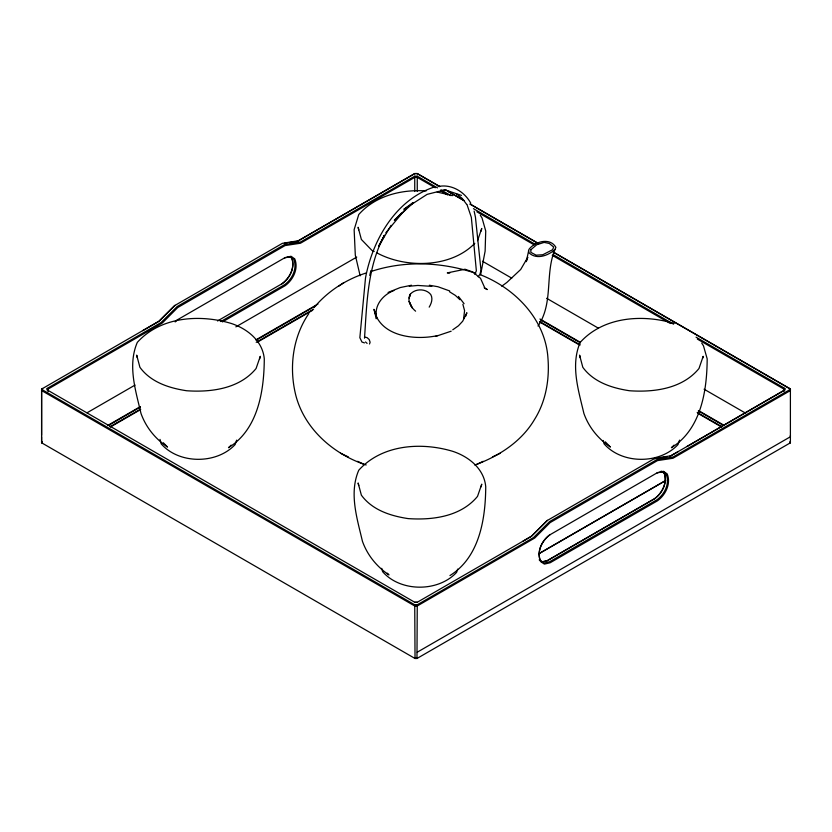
<?xml version="1.0" encoding="UTF-8"?>
<svg xmlns="http://www.w3.org/2000/svg" width="832" height="832" viewBox="0 0 832 832"><rect width="100%" height="100%" fill="white"/><g stroke="black" fill="none" stroke-linecap="round" stroke-linejoin="round"><path stroke-width="1.25" d="M41.6 436.769L41.6 442.79L42.297 443.3M41.6 435.313L41.6 389.095L42.494 388.43L42.494 389.875L41.6 390.551L414.742 605.977L417.258 605.977L534.747 538.023L550.16 522.569L603.824 491.566L657.498 460.595L672.911 458.266L790.4 390.551L790.4 389.095L789.506 388.43L553.342 252.075M48.038 391.664L48.038 389.095L47.154 388.43L161.086 322.535L177.185 306.54L284.523 244.577L300.622 241.977L414.742 176.197L417.258 176.197L437.497 187.886M42.494 389.875L414.742 604.791L415.033 658.486L416.967 658.486L790.4 442.801L790.4 435.313M414.742 191.506L414.742 176.197M416.967 658.486L417.258 604.791L533.53 537.566L549.63 521.57L656.958 459.607L673.057 457.007L789.506 389.875L789.506 388.43M417.258 191.506L417.258 176.197M783.962 391.664L783.962 389.095L784.846 388.43L696.041 337.158M364.51 338.187C366.902 303.254 367.37 266.937 384.426 235.352L378.602 246.324L391.082 225.358M480.594 274.789L485.118 251.15L485.732 230.984L482.03 217.963L480.282 215.238M538.013 326.03C554.164 302.37 544.18 272.345 555.911 247.364C550.139 237.214 534.914 241.415 528.965 249.35L526.261 261.643L527.79 257.286L520.686 269.495L506.854 282.454L501.758 286.198M369.772 275.475L370.864 270.629M259.688 358.935L260.291 356.304L256.079 368.524C239.502 388.71 211.224 392.465 186.638 390.749C169.094 388.076 150.831 382.252 139.922 367.318L136.677 355.129L137.27 357.708M481.135 231.088L481.738 228.457L477.526 240.677M481.135 486.793L481.738 484.162L477.526 496.371C460.949 516.558 432.671 520.322 408.086 518.596C390.541 515.923 372.278 510.099 361.369 495.165L358.124 482.976L358.717 485.555M702.79 358.062L703.186 356.304L698.974 368.524C682.396 388.71 654.118 392.465 629.533 390.749C611.988 388.076 593.726 382.252 582.816 367.318L579.571 355.129L580.174 357.708M463.601 318.885L464.578 310.648L462.883 304.314M409.167 298.043L410.467 294.018C415.615 288.33 425.963 288.517 430.768 294.559C433.098 298.698 431.434 303.358 429.187 307.133M409.604 296.629L410.467 294.018C406.546 299.863 410.81 307.341 415.594 311.178M465.712 316.202L466.877 312.738L462.675 321.235L458.442 325.79L452.764 329.794M369.502 344.011L370.115 342.222L369.221 339.57L367.11 337.646L365.009 337.137M236.652 440.138L235.123 444.569C216.715 464.37 179.078 464.35 161.179 443.83L160.004 439.379M457.714 569.098L456.57 572.416C438.162 592.218 400.525 592.197 382.626 571.688L381.742 568.339M679.546 440.138L678.018 444.569C659.61 464.37 621.972 464.35 604.074 443.83L603.19 440.492M474.75 274.217L476.362 270.847L471.338 217.36L466.97 204.485M379.798 244.39L384.426 235.352M308.818 313.56C292.542 337.397 288.87 367.827 295.859 395.543C304.512 428.542 332.374 453.149 363.834 464.235L366.184 464.953M478.223 276.806L480.022 274.061L480.99 270.182L475.446 217.194L474.136 211.089M385.809 232.762L406.068 208.426M789.703 442.177L790.4 441.345M314.049 307.58C327.569 291.377 346.091 279.375 366.163 272.99M401.544 212.992L394.316 220.293L413.286 202.862M175.042 305.302L158.943 321.298L142.771 330.637M547.477 520.333L531.378 536.328L417.258 602.264L414.742 602.264L47.154 389.875L47.154 388.43M231.15 445.13L228.498 447.71C258.128 429.322 264.087 390.936 264.285 358.842C262.662 340.943 247.385 328.775 231.327 323.482C199.784 313.976 160.597 316.597 137.311 342.378C127.442 365.269 135.626 390.478 140.993 413.442C145.964 427.378 155.314 438.807 167.502 447.065L163.28 442.718M674.045 445.13L671.403 447.71C701.033 429.322 706.982 390.936 707.179 358.842L703.477 345.821L701.73 343.096M474.791 243.318C450.84 268.122 405.454 268.559 376.48 252.658M175.178 321.932L177.726 319.571M550.16 534.591C542.006 540.53 536.463 551.647 540.498 561.527L544.378 564.106L550.16 562.754L657.498 500.781C665.6 494.926 671.154 483.704 667.222 473.938L663.437 471.286L657.498 472.628L549.63 534.966C541.934 540.561 536.65 551.138 540.363 560.466L544.211 563.056L549.63 561.756L656.958 499.793C664.654 494.198 669.926 483.621 666.224 474.292L662.376 471.702L656.958 473.002M281.84 283.899C289.942 278.044 295.495 266.822 291.564 257.057M555.277 249.205C548.694 255.476 536.578 260.166 529.069 252.824L528.486 250.713M784.846 388.43L784.846 389.875L783.962 390.551L670.914 455.77L654.815 458.359L546.946 520.707L531.534 536.162L522.891 541.268M413.067 202.519L403.874 209.321L427.138 194.355L445.026 189.842L461.469 195.406M789.703 443.3L790.4 442.801M339.009 286.01L343.907 282.558M474.666 464.953L477.006 464.235C500.042 455.364 521.872 441.064 534.57 419.401C545.948 401.284 549.64 379.174 547.945 358.082C545.449 319.509 515.247 288.361 480.542 274.81M449.946 575.557C479.575 557.18 485.534 518.794 485.732 486.689C484.11 468.79 468.832 456.633 452.774 451.339C421.231 441.834 382.044 444.454 358.758 470.226C348.889 493.116 357.074 518.336 362.44 541.299C367.411 555.235 376.761 566.654 388.96 574.912L387.265 573.175M687.076 446.43L784.846 389.875M439.754 186.493L417.258 173.514L414.742 173.514L298.47 240.739L282.37 243.339L174.502 305.687L159.089 321.142L41.6 389.095L41.6 442.79L415.033 658.486M439.733 186.638L417.258 173.67L414.742 173.67L297.253 241.374L289.546 242.549M177.185 319.946L285.054 257.608L291.002 256.266L294.778 258.918C298.719 268.674 293.166 279.906 285.054 285.761L222.446 321.901M217.526 320.965L282.37 283.525C290.066 277.93 295.35 267.353 291.637 258.024L289.713 256.734M220.792 321.558L284.523 284.773C292.209 279.167 297.492 268.59 293.79 259.262L289.931 256.682L284.523 257.972M87.079 412.776L135.044 385.081M235.862 326.872L356.741 257.088M107.494 425.568L140.14 406.723M256.058 339.799L317.959 304.065M108.961 425.194L140.442 407.025M256.225 340.174L315.817 305.77M110.084 426.691L140.442 409.167M256.225 342.316L313.56 309.213M110.375 427.034L140.712 409.521M257.566 342.056L312.624 310.274M538.803 553.727L664.851 480.948M538.668 553.862L665.704 480.522M600.61 529.901L546.946 560.893L542.308 561.985M601.723 529.256L654.274 498.93C662.376 493.074 667.93 481.842 663.998 472.077M417.258 652.194L790.4 436.769L790.4 389.095L553.249 252.179M669.687 456.404L678.319 451.537M393.89 290.555C382.751 294.736 373.235 306.186 376.948 318.583M492.461 456.924L500.354 453.211M477.006 464.235L483.215 461.313M388.076 292.458L400.223 287.56L411.497 285.23M433.722 187.221C395.502 200.034 372.559 240.126 365.508 277.898L359.85 337.698L361.951 342.046L364.468 342.888M435.458 336.461L451.173 331.198M371.998 271.18C405.569 260.27 442.624 262.101 475.862 273.354M437.923 335.525C414.95 340.662 379.704 336.658 373.963 309.317L376.293 315.266L374.681 311.126L376.095 318.698M284.409 243.329L286.978 242.934M654.274 458.744L667.118 456.789M438.121 186.534C451.422 183.747 464.547 191.682 470.808 203.258M409.282 286.229L417.83 285.449L431.829 286.374M441.106 190.507L446.17 190.154M414.742 604.791L417.258 604.791M414.742 658.226L417.258 658.226M426.119 190.923C401.69 189.238 375.482 195.614 358.758 214.521L354.141 229.663L355.306 255.133L360.162 275.85M449.758 273.094L447.294 272.906L465.026 269.235L472.836 272.002L480.542 278.356L484.921 288.194L487.261 289.567L484.224 287.81M429.343 285.23L437.923 286.728L449.717 290.961M437.164 192.067L452.774 195.634M674.222 323.482C642.678 313.976 603.491 316.597 580.206 342.378C570.336 365.269 578.521 390.478 583.898 413.442C588.858 427.378 598.208 438.807 610.407 447.065L605.322 441.844M340.486 453.211L348.379 456.924M357.625 461.313L363.834 464.235M374.182 251.493L371.873 250.328L361.369 239.46L358.124 227.271L358.717 229.85M446.503 190.393L464.495 200.782M470.111 204.027L538.72 243.63M447.606 191.183L463.341 200.273M470.08 204.162L537.514 243.1M440.866 189.831L450.986 195.666M473.46 208.655L535.288 244.348M553.28 254.727L673.556 324.178M435.25 187.772L417.258 177.382L414.742 177.382L300.466 243.235L285.054 245.575L177.726 307.538L162.313 323.003L48.038 389.095L48.038 390.551L47.154 389.875M440.877 191.017L447.626 194.917M476.871 211.806L534.238 244.92M552.24 255.31L670.353 323.502M697.351 339.092L783.962 389.095M482.498 261.269L511.742 278.158M546.614 298.282L598.364 328.162M704.09 389.21L745.711 413.234M539.926 319.01L580.445 342.399M698.62 410.623L724.506 425.568M540.925 320.05L580.268 342.774M698.308 410.914L723.039 425.194M539.791 321.547L580.268 344.916M697.185 412.412L721.916 426.691M539.604 321.953L578.926 344.656M698.027 413.421L721.625 427.045M449.571 291.803L455.385 295.422L459.909 299.686M661.19 471.11L664.082 473.044C667.784 482.383 662.501 492.96 654.815 498.555L547.477 560.518L542.069 561.818L539.178 559.874M789.506 389.875L790.4 390.551M456.414 193.866L462.207 198.401L466.627 204.329M365.508 341.962L367.11 343.387M41.6 441.345L42.297 442.177M458.442 296.431L464.079 303.68M417.258 602.264L414.742 602.264M530.93 249.673L530.816 252.335L536.099 255.164L542.786 254.748L552.604 249.714L553.665 247.042L549.276 243.454L544.128 242.403L536.723 244.764L530.93 249.673M412.058 307.684L409.219 301.569L412.058 307.684"/></g></svg>
